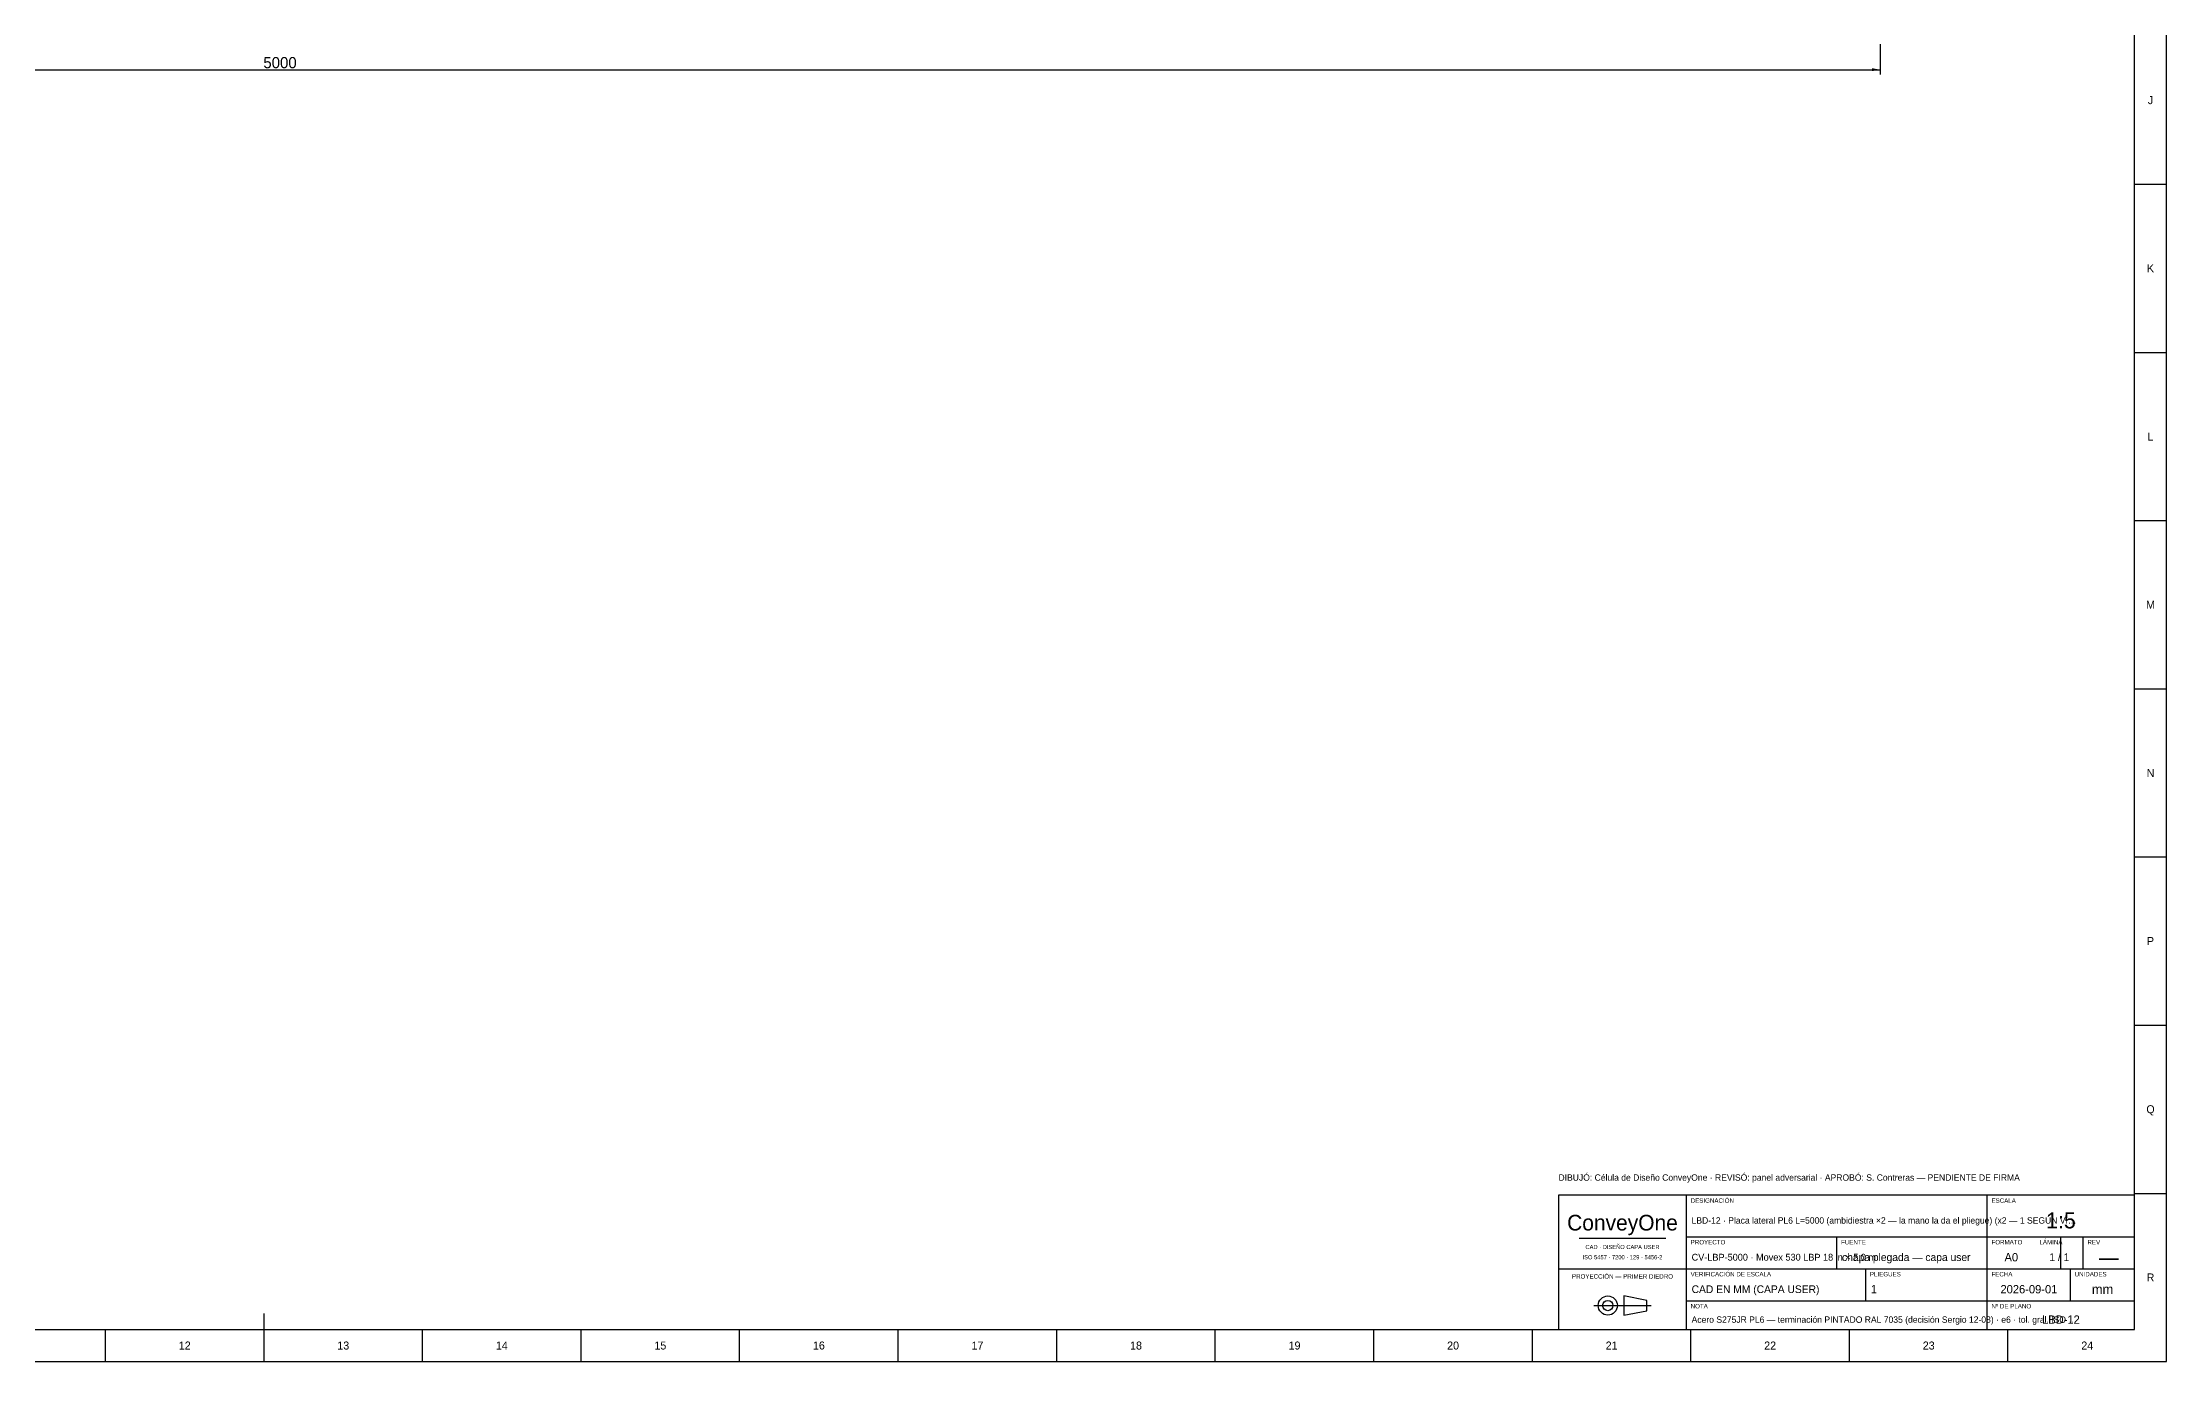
# Model space of a CAD drawing. Extents: x 0 to 5945, y 0 to 4205.
# Drawn here: x 2626 to 5945, y 0 to 2061 of the extents above; entities that cross this region are included whole.
import ezdxf
from ezdxf.enums import TextEntityAlignment as Align

# ---------------------------------------------------------------- set-up
doc = ezdxf.new("R2010")
doc.units = 0
for name, color, linetype in [('COTAS', 7, 'CONTINUOUS'), ('FINA', 7, 'CONTINUOUS'), ('NORMA', 7, 'CONTINUOUS'), ('TEXTO', 7, 'CONTINUOUS')]:
    doc.layers.add(name, color=color, linetype=linetype)

msp = doc.modelspace()

# ---------------------------------------------------------------- linework, layer by layer
at = {"layer": 'COTAS'}
for p, q in [((5497.5, 2058.715), (5497.5, 2011.215)), ((497.5, 2018.715), (5497.5, 2018.715))]:
    msp.add_line(p, q, dxfattribs=at)
msp.add_solid([(5497.5, 2018.715), (5485, 2020.965), (5485, 2016.465)], dxfattribs=at)
at = {"layer": 'FINA'}
for p, q in [((5945, 0), (5945, 4205)), ((5895, 1839.6875), (5945, 1839.6875)), ((5895, 1576.875), (5945, 1576.875)), ((5895, 1314.0625), (5945, 1314.0625)), ((5895, 1051.25), (5945, 1051.25)), ((5895, 788.4375), (5945, 788.4375)), ((5895, 525.625), (5945, 525.625)), ((5895, 262.8125), (5945, 262.8125)), ((5027.5, 193), (5162.5, 193)), ((5195, 195), (5665, 195)), ((5430, 145), (5430, 195)), ((5665, 195), (5895, 195)), ((5780, 145), (5780, 195)), ((5815, 145), (5815, 195)), ((4995, 145), (5195, 145)), ((5195, 145), (5665, 145)), ((5475, 95), (5475, 145)), ((5665, 145), (5895, 145)), ((5795, 95), (5795, 145)), ((5050.15, 87.5), (5139.85, 87.5)), ((5195, 95), (5665, 95)), ((5665, 95), (5895, 95)), ((2724.7917, 0), (2724.7917, 50)), ((2972.5, 0), (2972.5, 50)), ((3220.2083, 0), (3220.2083, 50)), ((3467.9167, 0), (3467.9167, 50)), ((3715.625, 0), (3715.625, 50)), ((3963.3333, 0), (3963.3333, 50)), ((4211.0417, 0), (4211.0417, 50)), ((4458.75, 0), (4458.75, 50)), ((4706.4583, 0), (4706.4583, 50)), ((4954.1667, 0), (4954.1667, 50)), ((5201.875, 0), (5201.875, 50)), ((5449.5833, 0), (5449.5833, 50)), ((5697.2917, 0), (5697.2917, 50)), ((0, 0), (5945, 0))]:
    msp.add_line(p, q, dxfattribs=at)
at = {"layer": 'NORMA'}
for p, q in [((5895, 50), (5895, 4155)), ((5895, 260), (4995, 260)), ((4995, 260), (4995, 50)), ((5195, 50), (5195, 260)), ((5665, 50), (5665, 260)), ((5895, 50), (5895, 260)), ((2972.5, 0), (2972.5, 75)), ((100, 50), (5895, 50)), ((4995, 50), (5895, 50))]:
    msp.add_line(p, q, dxfattribs=at)
at = {"layer": 'TEXTO'}
for p, q in [((5132.95, 95.55), (5097.3, 102.45)), ((5097.3, 102.45), (5097.3, 72.55)), ((5097.3, 72.55), (5132.95, 79.45)), ((5132.95, 79.45), (5132.95, 95.55))]:
    msp.add_line(p, q, dxfattribs=at)
for radius in [14.95, 8.05]:
    msp.add_circle((5072, 87.5), radius, dxfattribs=at)

# ---------------------------------------------------------------- texts
at = {"layer": 'COTAS'}
msp.add_text('5000', height=17.5, dxfattribs=at).set_placement((2997.5, 2029.715), align=Align.MIDDLE_CENTER)
at = {"layer": 'TEXTO'}
for s, height, p in [('J', 12.5, (5920, 1971.0938)), ('K', 12.5, (5920, 1708.2813)), ('L', 12.5, (5920, 1445.4688)), ('M', 12.5, (5920, 1182.6563)), ('N', 12.5, (5920, 919.8438)), ('P', 12.5, (5920, 657.0313)), ('Q', 12.5, (5920, 394.2188)), ('1:5', 25, (5780, 220.5)), ('ConveyOne', 24.5, (5095, 217)), ('ISO 5457 · 7200 · 129 · 5456-2', 6.5, (5095, 163)), ('CAD · DISEÑO CAPA USER', 6.5, (5095, 179)), ('A0', 13, (5702.5, 163)), ('1 / 1', 12, (5777.5, 163)), ('PROYECCIÓN — PRIMER DIEDRO', 7, (5095, 133)), ('—', 23, (5855, 163)), ('R', 12.5, (5920, 131.4063)), ('2026-09-01', 13, (5730, 113)), ('mm', 15, (5845, 113)), ('LBD-12', 13, (5780, 65.5)), ('12', 12.5, (2848.6458, 25)), ('13', 12.5, (3096.3542, 25)), ('14', 12.5, (3344.0625, 25)), ('15', 12.5, (3591.7708, 25)), ('16', 12.5, (3839.4792, 25)), ('17', 12.5, (4087.1875, 25)), ('18', 12.5, (4334.8958, 25)), ('19', 12.5, (4582.6042, 25)), ('20', 12.5, (4830.3125, 25)), ('21', 12.5, (5078.0208, 25)), ('22', 12.5, (5325.7292, 25)), ('23', 12.5, (5573.4375, 25)), ('24', 12.5, (5821.1458, 25))]:
    msp.add_text(s, height=height, dxfattribs=at).set_placement(p, align=Align.MIDDLE_CENTER)
for s, height, p in [('DIBUJÓ: Célula de Diseño ConveyOne · REVISÓ: panel adversarial · APROBÓ: S. Contreras — PENDIENTE DE FIRMA', 10, (4995, 282.5)), ('DESIGNACIÓN', 7, (5201.5, 248)), ('ESCALA', 7, (5671.5, 248)), ('PROYECTO', 7, (5201.5, 183)), ('FUENTE', 7, (5436.5, 183)), ('FORMATO', 7, (5671.5, 183)), ('LÁMINA', 7, (5746.5, 183)), ('REV', 7, (5821.5, 183)), ('VERIFICACIÓN DE ESCALA', 7, (5201.5, 133)), ('PLIEGUES', 7, (5481.5, 133)), ('FECHA', 7, (5671.5, 133)), ('UNIDADES', 7, (5801.5, 133)), ('NOTA', 7, (5201.5, 83)), ('Nº DE PLANO', 7, (5671.5, 83))]:
    msp.add_text(s, height=height, dxfattribs=at).set_placement(p)
for s, height, p in [('LBD-12 · Placa lateral PL6 L=5000 (ambidiestra ×2 — la mano la da el pliegue) (x2 — 1 SEGÚN VI…', 10, (5203, 220.5)), ('CV-LBP-5000 · Movex 530 LBP 18 in × 5.0 m', 10.6647, (5203, 163)), ('chapa plegada — capa user', 12, (5438, 163)), ('CAD EN MM (CAPA USER)', 12, (5203, 113)), ('1', 13, (5483, 113)), ('Acero S275JR PL6 — terminación PINTADO RAL 7035 (decisión Sergio 12-08) · e6 · tol. gral. ISO …', 10, (5203, 65.5))]:
    msp.add_text(s, height=height, dxfattribs=at).set_placement(p, align=Align.MIDDLE_LEFT)

doc.saveas('drawing.dxf')
